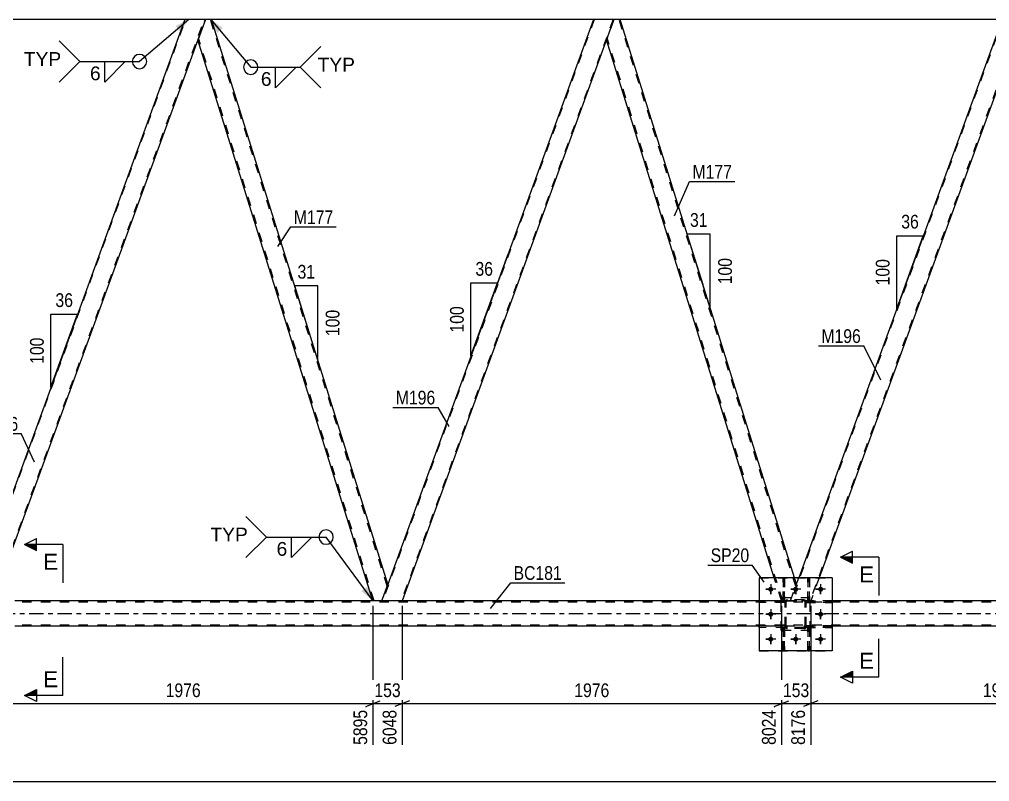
# Model space of a CAD drawing. Header units: millimetres. Extents: x 0 to 841, y 0 to 594.
# Drawn here: x 182.3 to 384.4, y 294.5 to 453.3 of the extents above; entities that cross this region are included whole.
import ezdxf

# ---------------------------------------------------------------- set-up
doc = ezdxf.new("R2010")
doc.units = ezdxf.units.MM
doc.linetypes.add('DXK_LINE_DOT2', pattern=[3.9198, 1.9599, -1.9599])
doc.linetypes.add('DXK_LINE_DOT3', pattern=[5.9187, 2.979, -0.9799, 0.9799, -0.9799])
doc.styles.add('Arial', font='ARIAL.TTF', dxfattribs={"height": 0.2})
doc.styles.add('Arial Narrow', font='ARIALN.TTF', dxfattribs={"height": 0.2})

# ---------------------------------------------------------------- blocks, each defined once
blk = doc.blocks.new('Part-814521846-3770 - 3290')
at = {"color": 7, "linetype": 'DXK_LINE_DOT2'}
for p, q in [((336.44, 336.95), (351.64, 336.95)), ((336.44, 336.95), (336.44, 321.75)), ((351.64, 336.95), (351.64, 321.75)), ((336.44, 321.75), (351.64, 321.75))]:
    blk.add_line(p, q, dxfattribs=at)
blk = doc.blocks.new('Part-814521846-3714 - 3290')
at = {"color": 7, "linetype": 'DXK_LINE_DOT2'}
for p, q in [((346.6, 321.75), (346.6, 326.58)), ((346.6, 326.58), (346.92, 326.58)), ((346.6, 325.98), (346.92, 325.98)), ((346.92, 326.58), (346.92, 321.75)), ((346.92, 321.75), (346.6, 321.75))]:
    blk.add_line(p, q, dxfattribs=at)
blk = doc.blocks.new('Part-814521846-3506 - 3290')
at = {"color": 7, "linetype": 'DXK_LINE_DOT2'}
for p, q in [((346.24, 331.79), (346.24, 332.11)), ((346.24, 332.11), (351.64, 332.11)), ((351.64, 331.79), (346.24, 331.79)), ((346.84, 331.79), (346.84, 332.11)), ((351.64, 332.11), (351.64, 331.79))]:
    blk.add_line(p, q, dxfattribs=at)
blk = doc.blocks.new('Part-814521846-3509 - 3290')
at = {"color": 7, "linetype": 'DXK_LINE_DOT2'}
for p, q in [((341.72, 326.58), (341.4, 326.58)), ((341.4, 326.58), (341.4, 321.75)), ((341.4, 325.98), (341.72, 325.98)), ((341.72, 321.75), (341.72, 326.58)), ((341.4, 321.75), (341.72, 321.75))]:
    blk.add_line(p, q, dxfattribs=at)
blk = doc.blocks.new('Part-814521846-3520 - 3290')
at = {"color": 7, "linetype": 'DXK_LINE_DOT2'}
for p, q in [((346.6, 332.1), (346.6, 336.95)), ((346.6, 336.95), (346.92, 336.95)), ((346.92, 336.95), (346.92, 332.1)), ((346.6, 332.7), (346.92, 332.7)), ((346.92, 332.1), (346.6, 332.1))]:
    blk.add_line(p, q, dxfattribs=at)
blk = doc.blocks.new('Part-814521846-3526 - 3290')
at = {"color": 7, "linetype": 'DXK_LINE_DOT2'}
for p, q in [((351.64, 332.11), (346.24, 332.11)), ((346.24, 332.11), (346.24, 331.79)), ((346.24, 331.79), (351.64, 331.79)), ((346.84, 331.79), (346.84, 332.11)), ((351.64, 331.79), (351.64, 332.11))]:
    blk.add_line(p, q, dxfattribs=at)
blk = doc.blocks.new('Part-814521846-3529 - 3290')
at = {"color": 7, "linetype": 'DXK_LINE_DOT2'}
for p, q in [((351.64, 326.91), (346.24, 326.91)), ((346.24, 326.91), (346.24, 326.59)), ((346.24, 326.59), (351.64, 326.59)), ((346.84, 326.59), (346.84, 326.91)), ((351.64, 326.59), (351.64, 326.91))]:
    blk.add_line(p, q, dxfattribs=at)
blk = doc.blocks.new('Part-814521846-3534 - 3290')
at = {"color": 7, "linetype": 'DXK_LINE_DOT2'}
for p, q in [((341.4, 332.1), (341.4, 336.95)), ((341.4, 336.95), (341.72, 336.95)), ((341.72, 336.95), (341.72, 332.1)), ((341.4, 332.7), (341.72, 332.7)), ((341.72, 332.1), (341.4, 332.1))]:
    blk.add_line(p, q, dxfattribs=at)
blk = doc.blocks.new('Part-814521846-3542 - 3290')
at = {"color": 7, "linetype": 'DXK_LINE_DOT2'}
for p, q in [((346.24, 326.59), (346.24, 326.91)), ((346.24, 326.91), (351.64, 326.91)), ((351.64, 326.59), (346.24, 326.59)), ((346.84, 326.59), (346.84, 326.91)), ((351.64, 326.91), (351.64, 326.59))]:
    blk.add_line(p, q, dxfattribs=at)
blk = doc.blocks.new('Part-814521846-3545 - 3290')
at = {"color": 7, "linetype": 'DXK_LINE_DOT2'}
for p, q in [((341.84, 332.11), (336.44, 332.11)), ((336.44, 331.79), (336.44, 332.11)), ((341.84, 331.79), (336.44, 331.79)), ((341.24, 331.79), (341.24, 332.11)), ((341.84, 332.11), (341.84, 331.79))]:
    blk.add_line(p, q, dxfattribs=at)
blk = doc.blocks.new('Part-814521846-3553 - 3290')
at = {"color": 7, "linetype": 'DXK_LINE_DOT2'}
for p, q in [((347.04, 332.75), (341.04, 332.75)), ((341.04, 325.95), (341.04, 332.75)), ((347.04, 325.95), (347.04, 332.75)), ((347.04, 325.95), (341.04, 325.95))]:
    blk.add_line(p, q, dxfattribs=at)
blk = doc.blocks.new('Part-814521846-3586 - 3290')
at = {"color": 7, "linetype": 'DXK_LINE_DOT2'}
for p, q in [((341.84, 326.91), (336.44, 326.91)), ((336.44, 326.59), (336.44, 326.91)), ((341.84, 326.59), (336.44, 326.59)), ((341.24, 326.59), (341.24, 326.91)), ((341.84, 326.91), (341.84, 326.59))]:
    blk.add_line(p, q, dxfattribs=at)
blk = doc.blocks.new('Part-814521846-3589 - 3290')
at = {"color": 2, "linetype": 'Continuous'}
blk.add_line((346.92, 336.95), (346.6, 336.95), dxfattribs=at)
at = {"color": 7, "linetype": 'DXK_LINE_DOT2'}
for p, q in [((346.6, 336.95), (346.6, 332.1)), ((346.92, 332.1), (346.92, 336.95)), ((346.6, 332.7), (346.92, 332.7)), ((346.6, 332.1), (346.92, 332.1))]:
    blk.add_line(p, q, dxfattribs=at)
blk = doc.blocks.new('Part-814521846-3592 - 3290')
at = {"color": 2, "linetype": 'Continuous'}
blk.add_line((341.72, 336.95), (341.4, 336.95), dxfattribs=at)
at = {"color": 7, "linetype": 'DXK_LINE_DOT2'}
for p, q in [((341.4, 336.95), (341.4, 332.1)), ((341.72, 332.1), (341.72, 336.95)), ((341.4, 332.7), (341.72, 332.7)), ((341.4, 332.1), (341.72, 332.1))]:
    blk.add_line(p, q, dxfattribs=at)
blk = doc.blocks.new('Part-814521846-3615 - 3290')
at = {"color": 7, "linetype": 'DXK_LINE_DOT2'}
for p, q in [((172.83, 332.12), (216.95, 453.34)), ((176.74, 332.12), (220.86, 453.34)), ((219.51, 449.14), (221.04, 453.34)), ((172.66, 332.12), (174.41, 336.95)), ((176.91, 332.12), (178.67, 336.95)), ((176.91, 332.12), (172.66, 332.12))]:
    blk.add_line(p, q, dxfattribs=at)
at = {"color": 2, "linetype": 'Continuous'}
for p, q in [((216.78, 453.34), (174.41, 336.95)), ((221.04, 453.34), (216.78, 453.34)), ((178.67, 336.95), (219.51, 449.14))]:
    blk.add_line(p, q, dxfattribs=at)
blk = doc.blocks.new('Part-814521846-3644 - 3290')
at = {"color": 7, "linetype": 'DXK_LINE_DOT2'}
for p, q in [((346.92, 326.58), (346.6, 326.58)), ((346.6, 326.58), (346.6, 321.75)), ((346.6, 325.98), (346.92, 325.98)), ((346.92, 321.75), (346.92, 326.58)), ((346.6, 321.75), (346.92, 321.75))]:
    blk.add_line(p, q, dxfattribs=at)
blk = doc.blocks.new('Bolt-814521846-3658 - 3290')
at = {"color": 1, "linetype": 'Continuous'}
for p, q in [((338.84, 335.59), (338.84, 334.89)), ((344.04, 335.59), (344.04, 334.89)), ((349.24, 335.59), (349.24, 334.89)), ((337.8, 334.55), (338.5, 334.55)), ((338.84, 333.51), (338.84, 334.2)), ((339.88, 334.55), (339.19, 334.55)), ((343, 334.55), (343.7, 334.55)), ((344.04, 333.51), (344.04, 334.2)), ((345.08, 334.55), (344.39, 334.55)), ((348.2, 334.55), (348.9, 334.55)), ((349.24, 333.51), (349.24, 334.2)), ((350.28, 334.55), (349.59, 334.55)), ((338.84, 330.39), (338.84, 329.69)), ((349.24, 330.39), (349.24, 329.69)), ((337.8, 329.35), (338.5, 329.35)), ((338.84, 328.31), (338.84, 329)), ((339.88, 329.35), (339.19, 329.35)), ((348.2, 329.35), (348.9, 329.35)), ((349.24, 328.31), (349.24, 329)), ((350.28, 329.35), (349.59, 329.35)), ((337.8, 324.15), (338.5, 324.15)), ((338.84, 325.19), (338.84, 324.49)), ((338.84, 323.11), (338.84, 323.8)), ((339.88, 324.15), (339.19, 324.15)), ((343, 324.15), (343.7, 324.15)), ((344.04, 325.19), (344.04, 324.49)), ((344.04, 323.11), (344.04, 323.8)), ((345.08, 324.15), (344.39, 324.15)), ((348.2, 324.15), (348.9, 324.15)), ((349.24, 325.19), (349.24, 324.49)), ((349.24, 323.11), (349.24, 323.8)), ((350.28, 324.15), (349.59, 324.15))]:
    blk.add_line(p, q, dxfattribs=at)
blk = doc.blocks.new('Bolt-814521846-3669 - 3290')
at = {"linetype": 'Continuous'}
for points in [[(339.36, 334.55, -1), (338.32, 334.55, -1)], [(344.56, 334.55, -1), (343.52, 334.55, -1)], [(349.76, 334.55, -1), (348.72, 334.55, -1)], [(339.36, 329.35, -1), (338.32, 329.35, -1)], [(349.76, 329.35, -1), (348.72, 329.35, -1)], [(339.36, 324.15, -1), (338.32, 324.15, -1)], [(344.56, 324.15, -1), (343.52, 324.15, -1)], [(349.76, 324.15, -1), (348.72, 324.15, -1)]]:
    blk.add_hatch(color=1, dxfattribs=at).paths.add_polyline_path(points)
at = {"color": 1, "linetype": 'Continuous'}
for p, q in [((338.84, 335.59), (338.84, 333.51)), ((344.04, 335.59), (344.04, 333.51)), ((349.24, 335.59), (349.24, 333.51)), ((339.88, 334.55), (337.8, 334.55)), ((345.08, 334.55), (343, 334.55)), ((350.28, 334.55), (348.2, 334.55)), ((338.84, 330.39), (338.84, 328.31)), ((349.24, 330.39), (349.24, 328.31)), ((339.88, 329.35), (337.8, 329.35)), ((350.28, 329.35), (348.2, 329.35)), ((339.88, 324.15), (337.8, 324.15)), ((338.84, 325.19), (338.84, 323.11)), ((345.08, 324.15), (343, 324.15)), ((344.04, 325.19), (344.04, 323.11)), ((350.28, 324.15), (348.2, 324.15)), ((349.24, 325.19), (349.24, 323.11))]:
    blk.add_line(p, q, dxfattribs=at)
blk = doc.blocks.new('Part-814521846-3696 - 3290')
at = {"color": 2, "linetype": 'Continuous'}
for p, q in [((216.78, 453.34), (137.22, 453.34)), ((301.91, 453.34), (222.35, 453.34)), ((387.05, 453.34), (307.49, 453.34))]:
    blk.add_line(p, q, dxfattribs=at)
at = {"color": 7, "linetype": 'DXK_LINE_DOT2'}
for p, q in [((222.35, 453.34), (216.78, 453.34)), ((307.49, 453.34), (301.91, 453.34))]:
    blk.add_line(p, q, dxfattribs=at)
blk = doc.blocks.new('Part-814521846-3701 - 3290')
at = {"color": 2, "linetype": 'Continuous'}
for p, q in [((306.17, 453.34), (304.64, 449.15)), ((307.49, 453.34), (306.17, 453.34)), ((343.77, 336.95), (307.49, 453.34)), ((339.58, 336.95), (304.62, 449.09)), ((304.64, 449.15), (304.64, 449.14))]:
    blk.add_line(p, q, dxfattribs=at)
at = {"color": 7, "linetype": 'DXK_LINE_DOT2'}
for p, q in [((344.05, 335.22), (307.24, 453.34)), ((304.64, 449.15), (304.62, 449.09)), ((341.33, 332.12), (304.76, 449.46)), ((341.08, 332.12), (339.58, 336.95)), ((342.93, 332.12), (344.19, 335.59)), ((344.19, 335.59), (343.77, 336.95)), ((341.08, 332.12), (342.93, 332.12))]:
    blk.add_line(p, q, dxfattribs=at)
blk = doc.blocks.new('Part-814521846-3706 - 3290')
at = {"color": 7, "linetype": 'DXK_LINE_DOT2'}
for p, q in [((302.08, 453.34), (257.96, 332.12)), ((306, 453.34), (261.88, 332.12)), ((306.17, 453.34), (304.64, 449.14)), ((259.04, 335.54), (257.79, 332.12)), ((262.05, 332.12), (257.79, 332.12))]:
    blk.add_line(p, q, dxfattribs=at)
at = {"color": 2, "linetype": 'Continuous'}
for p, q in [((301.91, 453.34), (259.04, 335.54)), ((306.17, 453.34), (301.91, 453.34)), ((304.64, 449.14), (262.05, 332.12))]:
    blk.add_line(p, q, dxfattribs=at)
blk = doc.blocks.new('Part-814521846-3711 - 3290')
at = {"color": 2, "linetype": 'Continuous'}
for p, q in [((221.04, 453.34), (219.51, 449.15)), ((222.35, 453.34), (221.04, 453.34)), ((259.06, 335.59), (222.35, 453.34)), ((255.95, 332.12), (219.49, 449.09)), ((219.51, 449.15), (219.51, 449.14)), ((257.79, 332.12), (259.04, 335.54))]:
    blk.add_line(p, q, dxfattribs=at)
at = {"color": 7, "linetype": 'DXK_LINE_DOT2'}
for p, q in [((258.92, 335.22), (222.1, 453.34)), ((219.51, 449.15), (219.49, 449.09)), ((256.2, 332.12), (219.62, 449.46)), ((259.04, 335.54), (259.06, 335.59)), ((257.79, 332.12), (255.95, 332.12))]:
    blk.add_line(p, q, dxfattribs=at)
blk = doc.blocks.new('Part-814521846-3715 - 3290')
at = {"color": 7, "linetype": 'DXK_LINE_DOT2'}
for p, q in [((341.4, 321.75), (341.4, 326.58)), ((341.4, 326.58), (341.72, 326.58)), ((341.4, 325.98), (341.72, 325.98)), ((341.72, 326.58), (341.72, 321.75)), ((341.72, 321.75), (341.4, 321.75))]:
    blk.add_line(p, q, dxfattribs=at)
blk = doc.blocks.new('Part-814521846-3722 - 3290')
at = {"color": 7, "linetype": 'DXK_LINE_DOT2'}
for p, q in [((341.84, 332.11), (336.44, 332.11)), ((336.44, 332.11), (336.44, 331.79)), ((341.84, 331.79), (336.44, 331.79)), ((341.24, 331.79), (341.24, 332.11)), ((341.84, 331.79), (341.84, 332.11))]:
    blk.add_line(p, q, dxfattribs=at)
blk = doc.blocks.new('Part-814521846-3723 - 3290')
at = {"color": 7, "linetype": 'DXK_LINE_DOT2'}
for p, q in [((341.84, 326.91), (336.44, 326.91)), ((336.44, 326.91), (336.44, 326.59)), ((341.84, 326.59), (336.44, 326.59)), ((341.24, 326.59), (341.24, 326.91)), ((341.84, 326.59), (341.84, 326.91))]:
    blk.add_line(p, q, dxfattribs=at)
blk = doc.blocks.new('Part-814521846-3733 - 3290')
at = {"color": 2, "linetype": 'Continuous'}
for p, q in [((351.64, 336.95), (336.44, 336.95)), ((336.44, 336.95), (336.44, 321.75)), ((351.64, 336.95), (351.64, 321.75)), ((351.64, 321.75), (336.44, 321.75))]:
    blk.add_line(p, q, dxfattribs=at)
blk = doc.blocks.new('Part-814521846-3743 - 3290')
at = {"color": 7, "linetype": 'DXK_LINE_DOT2'}
for p, q in [((341.84, 331.87), (341.88, 332.05)), ((341.88, 332.05), (341.84, 331.87)), ((341.84, 326.83), (341.84, 331.87)), ((342.08, 331.87), (342.1, 331.96)), ((342.08, 326.83), (342.08, 331.87)), ((342.1, 331.96), (342.15, 332.04)), ((342.14, 332.31), (342.32, 332.35)), ((342.32, 332.35), (342.14, 332.31)), ((342.15, 332.04), (342.23, 332.09)), ((342.23, 332.09), (342.32, 332.11)), ((345.76, 332.35), (342.32, 332.35)), ((342.32, 332.11), (345.76, 332.11)), ((345.76, 332.35), (345.95, 332.31)), ((345.95, 332.31), (345.76, 332.35)), ((345.76, 332.11), (345.86, 332.09)), ((345.86, 332.09), (345.93, 332.04)), ((345.93, 332.04), (345.98, 331.96)), ((345.98, 331.96), (346, 331.87)), ((346, 326.83), (346, 331.87)), ((346.21, 332.05), (346.24, 331.87)), ((346.24, 331.87), (346.21, 332.05)), ((346.24, 326.83), (346.24, 331.87)), ((341.88, 326.64), (341.84, 326.83)), ((341.84, 326.83), (341.88, 326.64)), ((342.1, 326.74), (342.08, 326.83)), ((342.15, 326.66), (342.1, 326.74)), ((342.32, 326.35), (342.14, 326.38)), ((342.14, 326.38), (342.32, 326.35)), ((342.23, 326.61), (342.15, 326.66)), ((342.32, 326.59), (342.23, 326.61)), ((345.76, 326.59), (342.32, 326.59)), ((345.76, 326.35), (342.32, 326.35)), ((345.86, 326.61), (345.76, 326.59)), ((345.95, 326.38), (345.76, 326.35)), ((345.76, 326.35), (345.95, 326.38)), ((345.93, 326.66), (345.86, 326.61)), ((345.98, 326.74), (345.93, 326.66)), ((346, 326.83), (345.98, 326.74)), ((346.24, 326.83), (346.21, 326.64)), ((346.21, 326.64), (346.24, 326.83))]:
    blk.add_line(p, q, dxfattribs=at)
at = {"color": 7, "linetype": 'DXK_LINE_DOT3'}
blk.add_line((344.04, 329.35), (344.04, 329.35), dxfattribs=at)
at = {"color": 7, "linetype": 'DXK_LINE_DOT2'}
for centre, start, end in [((342.32, 331.87), 112.5, 157.5), ((342.32, 331.87), 112.5, 157.5), ((345.76, 331.87), 22.5, 67.5), ((345.76, 331.87), 22.5, 67.5), ((342.32, 326.83), 202.5, 247.5), ((342.32, 326.83), 202.5, 247.5), ((345.76, 326.83), 292.5, 337.5), ((345.76, 326.83), 292.5, 337.5)]:
    blk.add_arc(centre, 0.48, start, end, dxfattribs=at)
blk = doc.blocks.new('Part-814521846-3763 - 3290')
at = {"color": 7, "linetype": 'DXK_LINE_DOT2'}
for p, q in [((387.22, 453.34), (343.1, 332.12)), ((391.13, 453.34), (347.01, 332.12)), ((391.3, 453.34), (389.77, 449.14)), ((342.93, 332.12), (344.68, 336.95)), ((348.94, 336.95), (347.18, 332.12)), ((347.18, 332.12), (342.93, 332.12))]:
    blk.add_line(p, q, dxfattribs=at)
at = {"color": 2, "linetype": 'Continuous'}
for p, q in [((387.05, 453.34), (344.68, 336.95)), ((391.3, 453.34), (387.05, 453.34)), ((389.77, 449.14), (348.94, 336.95))]:
    blk.add_line(p, q, dxfattribs=at)
blk = doc.blocks.new('Part-814521846-3768 - 3290')
at = {"color": 7, "linetype": 'DXK_LINE_DOT2'}
for p, q in [((741.44, 331.88), (65.97, 331.88)), ((351.64, 332.12), (336.44, 332.12)), ((741.44, 327.08), (65.97, 327.08)), ((351.64, 326.84), (336.44, 326.84))]:
    blk.add_line(p, q, dxfattribs=at)
at = {"color": 2, "linetype": 'Continuous'}
for p, q in [((336.44, 332.12), (181.37, 332.12)), ((591.85, 332.12), (351.64, 332.12)), ((336.44, 326.84), (181.37, 326.84)), ((591.85, 326.84), (351.64, 326.84))]:
    blk.add_line(p, q, dxfattribs=at)
at = {"color": 7, "linetype": 'DXK_LINE_DOT3'}
blk.add_line((65.97, 329.48), (741.44, 329.48), dxfattribs=at)
blk = doc.blocks.new('Part-814521846-3771 - 3290')
at = {"color": 7, "linetype": 'DXK_LINE_DOT2'}
for p, q in [((341.84, 331.87), (341.88, 332.05)), ((341.88, 332.05), (341.84, 331.87)), ((341.84, 326.83), (341.84, 331.87)), ((342.08, 331.87), (342.1, 331.96)), ((342.08, 326.83), (342.08, 331.87)), ((342.1, 331.96), (342.15, 332.04)), ((342.14, 332.31), (342.32, 332.35)), ((342.32, 332.35), (342.14, 332.31)), ((342.15, 332.04), (342.23, 332.09)), ((342.23, 332.09), (342.32, 332.11)), ((345.76, 332.35), (342.32, 332.35)), ((342.32, 332.11), (345.76, 332.11)), ((345.76, 332.35), (345.95, 332.31)), ((345.95, 332.31), (345.76, 332.35)), ((345.76, 332.11), (345.86, 332.09)), ((345.86, 332.09), (345.93, 332.04)), ((345.93, 332.04), (345.98, 331.96)), ((345.98, 331.96), (346, 331.87)), ((346, 326.83), (346, 331.87)), ((346.21, 332.05), (346.24, 331.87)), ((346.24, 331.87), (346.21, 332.05)), ((346.24, 326.83), (346.24, 331.87)), ((341.88, 326.64), (341.84, 326.83)), ((341.84, 326.83), (341.88, 326.64)), ((342.1, 326.74), (342.08, 326.83)), ((342.15, 326.66), (342.1, 326.74)), ((342.32, 326.35), (342.14, 326.38)), ((342.14, 326.38), (342.32, 326.35)), ((342.23, 326.61), (342.15, 326.66)), ((342.32, 326.59), (342.23, 326.61)), ((345.76, 326.59), (342.32, 326.59)), ((345.76, 326.35), (342.32, 326.35)), ((345.86, 326.61), (345.76, 326.59)), ((345.95, 326.38), (345.76, 326.35)), ((345.76, 326.35), (345.95, 326.38)), ((345.93, 326.66), (345.86, 326.61)), ((345.98, 326.74), (345.93, 326.66)), ((346, 326.83), (345.98, 326.74)), ((346.24, 326.83), (346.21, 326.64)), ((346.21, 326.64), (346.24, 326.83))]:
    blk.add_line(p, q, dxfattribs=at)
at = {"color": 7, "linetype": 'DXK_LINE_DOT3'}
blk.add_line((344.04, 329.35), (344.04, 329.35), dxfattribs=at)
at = {"color": 7, "linetype": 'DXK_LINE_DOT2'}
for centre, start, end in [((342.32, 331.87), 112.5, 157.5), ((342.32, 331.87), 112.5, 157.5), ((345.76, 331.87), 22.5, 67.5), ((345.76, 331.87), 22.5, 67.5), ((342.32, 326.83), 202.5, 247.5), ((342.32, 326.83), 202.5, 247.5), ((345.76, 326.83), 292.5, 337.5), ((345.76, 326.83), 292.5, 337.5)]:
    blk.add_arc(centre, 0.48, start, end, dxfattribs=at)
blk = doc.blocks.new('Part-814521846-3772 - 3290')
at = {"color": 7, "linetype": 'DXK_LINE_DOT2'}
for p, q in [((347.04, 332.75), (341.04, 332.75)), ((341.04, 325.95), (341.04, 332.75)), ((347.04, 325.95), (347.04, 332.75)), ((347.04, 325.95), (341.04, 325.95))]:
    blk.add_line(p, q, dxfattribs=at)
blk = doc.blocks.new('AngleDimension-814521846-3943 - 3290')
at = {"color": 7, "linetype": 'Continuous'}
for p, q in [((284.02, 404.19), (281.92, 398.41)), ((276.38, 398.41), (281.92, 398.41)), ((276.38, 383.19), (281.92, 398.41)), ((276.38, 383.19), (276.38, 398.41))]:
    blk.add_line(p, q, dxfattribs=at)
at = {"color": 0}
for points in [[(281.58, 399.31), (281.58, 403.51), (276.72, 403.51), (276.72, 399.31)], [(275.48, 394.14), (271.28, 394.14), (271.28, 387.46), (275.48, 387.46)]]:
    blk.add_wipeout(points, dxfattribs=at)
at = {"color": 3, "style": 'Arial Narrow'}
blk.add_text('36', height=2.863, dxfattribs=at).set_placement((277.32, 399.91))
blk.add_text('100', height=2.863, rotation=90.0002, dxfattribs=at).set_placement((274.88, 388.06))
blk = doc.blocks.new('AngleDimension-814521846-3957 - 3290')
at = {"color": 7, "linetype": 'Continuous'}
for p, q in [((244.48, 397.81), (239.66, 397.81)), ((244.48, 382.34), (239.66, 397.81)), ((244.48, 382.34), (244.48, 397.81)), ((244.85, 381.17), (244.48, 382.34))]:
    blk.add_line(p, q, dxfattribs=at)
at = {"color": 0}
for points in [[(244.5, 398.71), (244.5, 402.91), (239.65, 402.91), (239.65, 398.71)], [(249.58, 393.41), (245.38, 393.41), (245.38, 386.73), (249.58, 386.73)]]:
    blk.add_wipeout(points, dxfattribs=at)
at = {"color": 3, "style": 'Arial Narrow'}
blk.add_text('31', height=2.863, dxfattribs=at).set_placement((240.25, 399.31))
blk.add_text('100', height=2.863, rotation=90.0002, dxfattribs=at).set_placement((248.98, 387.33))
blk = doc.blocks.new('StraightDimension-814521846-4398 - 3290')
at = {"color": 7, "linetype": 'Continuous'}
for p, q in [((262.05, 331.12), (262.05, 302.11)), ((341.08, 331.12), (341.08, 302.11)), ((263.55, 311.32), (260.55, 310.12)), ((339.58, 310.12), (342.58, 311.32)), ((262.05, 310.72), (341.08, 310.72))]:
    blk.add_line(p, q, dxfattribs=at)
at = {"color": 0}
blk.add_wipeout([(305.82, 311.47), (305.82, 315.67), (297.31, 315.67), (297.31, 311.47)], dxfattribs=at)
at = {"color": 0, "linetype": 'Continuous'}
blk.add_wipeout([(340.48, 310.02), (336.28, 310.02), (336.28, 301.51), (340.48, 301.51)], dxfattribs=at)
at = {"color": 3, "style": 'Arial Narrow'}
blk.add_text('1976', height=2.863, dxfattribs=at).set_placement((297.91, 312.07))
at = {"color": 3, "linetype": 'Continuous', "style": 'Arial Narrow'}
blk.add_text('8024', height=2.863, rotation=90.0002, dxfattribs=at).set_placement((339.88, 302.11))
blk = doc.blocks.new('StraightDimension-814521846-4417 - 3290')
at = {"color": 7, "linetype": 'Continuous'}
for p, q in [((341.08, 331.12), (341.08, 302.11)), ((347.18, 331.12), (347.18, 302.11)), ((339.58, 310.12), (342.58, 311.32)), ((348.68, 311.32), (345.68, 310.12)), ((341.08, 310.72), (347.18, 310.72))]:
    blk.add_line(p, q, dxfattribs=at)
at = {"color": 0}
blk.add_wipeout([(347.47, 311.47), (347.47, 315.67), (340.79, 315.67), (340.79, 311.47)], dxfattribs=at)
at = {"color": 0, "linetype": 'Continuous'}
blk.add_wipeout([(346.58, 310.02), (342.38, 310.02), (342.38, 301.51), (346.58, 301.51)], dxfattribs=at)
at = {"color": 3, "style": 'Arial Narrow'}
blk.add_text('153', height=2.863, dxfattribs=at).set_placement((341.39, 312.07))
at = {"color": 3, "linetype": 'Continuous', "style": 'Arial Narrow'}
blk.add_text('8176', height=2.863, rotation=90.0002, dxfattribs=at).set_placement((345.98, 302.11))
blk = doc.blocks.new('StraightDimension-814521846-4611 - 3290')
at = {"color": 7, "linetype": 'Continuous'}
blk.add_line((55.11, 294.46), (793.17, 294.46), dxfattribs=at)
blk = doc.blocks.new('AngleDimension-814521846-3915 - 3290')
at = {"color": 7, "linetype": 'Continuous'}
for p, q in [((365.09, 408.25), (370.63, 408.25)), ((365.09, 393.03), (370.63, 408.25)), ((365.09, 393.03), (365.09, 408.25)), ((368.81, 403.23), (370.63, 408.25))]:
    blk.add_line(p, q, dxfattribs=at)
at = {"color": 0}
for points in [[(370.29, 409.15), (370.29, 413.35), (365.44, 413.35), (365.44, 409.15)], [(364.19, 403.98), (359.99, 403.98), (359.99, 397.3), (364.19, 397.3)]]:
    blk.add_wipeout(points, dxfattribs=at)
at = {"color": 3, "style": 'Arial Narrow'}
blk.add_text('36', height=2.863, dxfattribs=at).set_placement((366.04, 409.75))
blk.add_text('100', height=2.863, rotation=90.0002, dxfattribs=at).set_placement((363.59, 397.9))
blk = doc.blocks.new('AngleDimension-814521846-3929 - 3290')
at = {"color": 7, "linetype": 'Continuous'}
for p, q in [((324.74, 398), (321.43, 408.6)), ((326.25, 408.6), (321.43, 408.6)), ((326.25, 393.13), (321.43, 408.6)), ((326.25, 393.13), (326.25, 408.6))]:
    blk.add_line(p, q, dxfattribs=at)
at = {"color": 0}
for points in [[(326.27, 409.5), (326.27, 413.7), (321.42, 413.7), (321.42, 409.5)], [(331.35, 404.21), (327.15, 404.21), (327.15, 397.52), (331.35, 397.52)]]:
    blk.add_wipeout(points, dxfattribs=at)
at = {"color": 3, "style": 'Arial Narrow'}
blk.add_text('31', height=2.863, dxfattribs=at).set_placement((322.02, 410.1))
blk.add_text('100', height=2.863, rotation=90.0002, dxfattribs=at).set_placement((330.75, 398.12))
blk = doc.blocks.new('AngleDimension-814521846-3971 - 3290')
at = {"color": 7, "linetype": 'Continuous'}
for p, q in [((188.87, 391.89), (194.41, 391.89)), ((188.87, 376.67), (194.41, 391.89)), ((188.87, 376.67), (188.87, 391.89)), ((193.46, 389.27), (194.41, 391.89))]:
    blk.add_line(p, q, dxfattribs=at)
at = {"color": 0}
for points in [[(194.07, 392.79), (194.07, 396.99), (189.21, 396.99), (189.21, 392.79)], [(187.97, 387.62), (183.77, 387.62), (183.77, 380.94), (187.97, 380.94)]]:
    blk.add_wipeout(points, dxfattribs=at)
at = {"color": 3, "style": 'Arial Narrow'}
blk.add_text('36', height=2.863, dxfattribs=at).set_placement((189.81, 393.39))
blk.add_text('100', height=2.863, rotation=90.0002, dxfattribs=at).set_placement((187.37, 381.54))
blk = doc.blocks.new('StraightDimension-814521846-4360 - 3290')
at = {"color": 7, "linetype": 'Continuous'}
for p, q in [((176.91, 331.12), (176.91, 302.11)), ((255.95, 331.12), (255.95, 302.11)), ((178.41, 311.32), (175.41, 310.12)), ((254.45, 310.12), (257.45, 311.32)), ((176.91, 310.72), (255.95, 310.72))]:
    blk.add_line(p, q, dxfattribs=at)
at = {"color": 0}
blk.add_wipeout([(220.69, 311.47), (220.69, 315.67), (212.17, 315.67), (212.17, 311.47)], dxfattribs=at)
at = {"color": 0, "linetype": 'Continuous'}
blk.add_wipeout([(255.35, 310.02), (251.15, 310.02), (251.15, 301.51), (255.35, 301.51)], dxfattribs=at)
at = {"color": 3, "style": 'Arial Narrow'}
blk.add_text('1976', height=2.863, dxfattribs=at).set_placement((212.77, 312.07))
at = {"color": 3, "linetype": 'Continuous', "style": 'Arial Narrow'}
blk.add_text('5895', height=2.863, rotation=90.0002, dxfattribs=at).set_placement((254.75, 302.11))
blk = doc.blocks.new('StraightDimension-814521846-4379 - 3290')
at = {"color": 7, "linetype": 'Continuous'}
for p, q in [((255.95, 331.12), (255.95, 302.11)), ((262.05, 331.12), (262.05, 302.11)), ((254.45, 310.12), (257.45, 311.32)), ((263.55, 311.32), (260.55, 310.12)), ((255.95, 310.72), (262.05, 310.72))]:
    blk.add_line(p, q, dxfattribs=at)
at = {"color": 0}
blk.add_wipeout([(262.34, 311.47), (262.34, 315.67), (255.66, 315.67), (255.66, 311.47)], dxfattribs=at)
at = {"color": 0, "linetype": 'Continuous'}
blk.add_wipeout([(261.45, 310.02), (257.25, 310.02), (257.25, 301.51), (261.45, 301.51)], dxfattribs=at)
at = {"color": 3, "style": 'Arial Narrow'}
blk.add_text('153', height=2.863, dxfattribs=at).set_placement((256.26, 312.07))
at = {"color": 3, "linetype": 'Continuous', "style": 'Arial Narrow'}
blk.add_text('6048', height=2.863, rotation=90.0002, dxfattribs=at).set_placement((260.85, 302.11))
blk = doc.blocks.new('StraightDimension-814521846-4436 - 3290')
at = {"color": 7, "linetype": 'Continuous'}
for p, q in [((347.18, 331.12), (347.18, 302.11)), ((426.22, 331.12), (426.22, 300.28)), ((348.68, 311.32), (345.68, 310.12)), ((424.72, 310.12), (427.72, 311.32)), ((347.18, 310.72), (426.22, 310.72))]:
    blk.add_line(p, q, dxfattribs=at)
at = {"color": 0}
blk.add_wipeout([(390.96, 311.47), (390.96, 315.67), (382.44, 315.67), (382.44, 311.47)], dxfattribs=at)
at = {"color": 0, "linetype": 'Continuous'}
blk.add_wipeout([(425.62, 310.02), (421.42, 310.02), (421.42, 299.68), (425.62, 299.68)], dxfattribs=at)
at = {"color": 3, "style": 'Arial Narrow'}
blk.add_text('1976', height=2.863, dxfattribs=at).set_placement((383.04, 312.07))
at = {"color": 3, "linetype": 'Continuous', "style": 'Arial Narrow'}
blk.add_text('10152', height=2.863, rotation=90.0002, dxfattribs=at).set_placement((425.02, 300.28))
blk = doc.blocks.new('Mark-814521846-3707 - 3290')
at = {"color": 0}
blk.add_wipeout([(247.7, 410.67), (247.7, 413.67), (239.48, 413.67), (239.48, 410.67)], dxfattribs=at)
blk.add_wipeout([(247.7, 410.67), (247.7, 413.67), (239.48, 413.67), (239.48, 410.67)], dxfattribs=at)
at = {"color": 30, "linetype": 'Continuous'}
for p, q in [((236.16, 406.01), (238.88, 410.07)), ((238.88, 410.07), (248.3, 410.07))]:
    blk.add_line(p, q, dxfattribs=at)
at = {"color": 3, "style": 'Arial Narrow'}
blk.add_text('M177', height=2.863, dxfattribs=at).set_placement((239.48, 410.67))
blk = doc.blocks.new('SectionMark-814521846-4937 - 3290')
at = {"linetype": 'Continuous'}
for points in [[(355.86, 341.23), (355.86, 339.98), (353.36, 341.23)], [(355.86, 317.47), (355.86, 316.22), (353.36, 316.22)]]:
    blk.add_hatch(color=6, dxfattribs=at).paths.add_polyline_path(points)
at = {"color": 6, "linetype": 'Continuous'}
for p, q in [((353.36, 341.23), (355.86, 342.48)), ((355.86, 339.98), (355.86, 342.48)), ((361.36, 341.23), (353.36, 341.23)), ((353.36, 341.23), (355.86, 339.98)), ((353.36, 316.22), (355.86, 317.47)), ((355.86, 317.47), (355.86, 314.97)), ((361.36, 316.22), (353.36, 316.22)), ((355.86, 314.97), (353.36, 316.22))]:
    blk.add_line(p, q, dxfattribs=at)
at = {"color": 0, "linetype": 'Continuous'}
for points in [[(360.36, 335.98), (360.36, 339.48), (357.25, 339.48), (357.25, 335.98)], [(360.36, 317.97), (360.36, 321.47), (357.25, 321.47), (357.25, 317.97)]]:
    blk.add_wipeout(points, dxfattribs=at)
at = {"color": 6, "linetype": 'Continuous'}
for p, q in [((361.36, 341.23), (361.36, 333.23)), ((361.36, 316.22), (361.36, 324.22))]:
    blk.add_line(p, q, dxfattribs=at)
at = {"color": 3, "linetype": 'Continuous', "style": 'Arial'}
for p in [(357.25, 335.98), (357.25, 317.97)]:
    blk.add_text('E', height=3.34, dxfattribs=at).set_placement(p)
blk = doc.blocks.new('Mark-814521846-3697 - 3290')
at = {"color": 0}
blk.add_wipeout([(330.77, 420.14), (330.77, 423.14), (322.54, 423.14), (322.54, 420.14)], dxfattribs=at)
blk.add_wipeout([(330.77, 420.14), (330.77, 423.14), (322.54, 423.14), (322.54, 420.14)], dxfattribs=at)
at = {"color": 30, "linetype": 'Continuous'}
for p, q in [((318.76, 412.41), (321.94, 419.54)), ((321.94, 419.54), (331.37, 419.54))]:
    blk.add_line(p, q, dxfattribs=at)
at = {"color": 3, "style": 'Arial Narrow'}
blk.add_text('M177', height=2.863, dxfattribs=at).set_placement((322.54, 420.14))
blk = doc.blocks.new('Mark-814521846-3611 - 3290')
at = {"color": 0}
blk.add_wipeout([(182.07, 367.6), (182.07, 370.6), (173.84, 370.6), (173.84, 367.6)], dxfattribs=at)
blk.add_wipeout([(182.07, 367.6), (182.07, 370.6), (173.84, 370.6), (173.84, 367.6)], dxfattribs=at)
at = {"color": 30, "linetype": 'Continuous'}
for p in [(173.24, 367), (185.43, 361.08)]:
    blk.add_line(p, (182.67, 367), dxfattribs=at)
at = {"color": 3, "style": 'Arial Narrow'}
blk.add_text('M196', height=2.863, dxfattribs=at).set_placement((173.84, 367.6))
blk = doc.blocks.new('Mark-814521846-3702 - 3290')
at = {"color": 0}
blk.add_wipeout([(268.96, 373.07), (268.96, 376.07), (260.73, 376.07), (260.73, 373.07)], dxfattribs=at)
blk.add_wipeout([(268.96, 373.07), (268.96, 376.07), (260.73, 376.07), (260.73, 373.07)], dxfattribs=at)
at = {"color": 30, "linetype": 'Continuous'}
for p in [(260.13, 372.47), (271.87, 368.46)]:
    blk.add_line(p, (269.56, 372.47), dxfattribs=at)
at = {"color": 3, "style": 'Arial Narrow'}
blk.add_text('M196', height=2.863, dxfattribs=at).set_placement((260.73, 373.07))
blk = doc.blocks.new('Mark-814521846-3729 - 3290')
at = {"color": 0}
blk.add_wipeout([(334.37, 340.21), (334.37, 343.21), (326.33, 343.21), (326.33, 340.21)], dxfattribs=at)
blk.add_wipeout([(334.37, 340.21), (334.37, 343.21), (326.33, 343.21), (326.33, 340.21)], dxfattribs=at)
at = {"color": 30, "linetype": 'Continuous'}
for p in [(325.73, 339.61), (337.49, 336.02)]:
    blk.add_line(p, (334.97, 339.61), dxfattribs=at)
at = {"color": 3, "style": 'Arial Narrow'}
blk.add_text('SP20', height=2.863, dxfattribs=at).set_placement((326.33, 340.21))
blk = doc.blocks.new('Mark-814521846-3759 - 3290')
at = {"color": 0}
blk.add_wipeout([(357.62, 385.89), (357.62, 388.89), (349.4, 388.89), (349.4, 385.89)], dxfattribs=at)
blk.add_wipeout([(357.62, 385.89), (357.62, 388.89), (349.4, 388.89), (349.4, 385.89)], dxfattribs=at)
at = {"color": 30, "linetype": 'Continuous'}
for p in [(348.8, 385.29), (361.8, 378.13)]:
    blk.add_line(p, (358.22, 385.29), dxfattribs=at)
at = {"color": 3, "style": 'Arial Narrow'}
blk.add_text('M196', height=2.863, dxfattribs=at).set_placement((349.4, 385.89))
blk = doc.blocks.new('Mark-814521846-3764 - 3290')
at = {"color": 0}
blk.add_wipeout([(295.31, 336.51), (295.31, 339.51), (285.26, 339.51), (285.26, 336.51)], dxfattribs=at)
blk.add_wipeout([(295.31, 336.51), (295.31, 339.51), (285.26, 339.51), (285.26, 336.51)], dxfattribs=at)
at = {"color": 30, "linetype": 'Continuous'}
for p, q in [((280.46, 330.56), (284.66, 335.91)), ((284.66, 335.91), (295.91, 335.91))]:
    blk.add_line(p, q, dxfattribs=at)
at = {"color": 3, "style": 'Arial Narrow'}
blk.add_text('BC181', height=2.863, dxfattribs=at).set_placement((285.26, 336.51))
blk = doc.blocks.new('WeldMark-814521846-4974 - 3290')
at = {"linetype": 'Continuous'}
blk.add_hatch(color=30, dxfattribs=at).paths.add_polyline_path([(214.84, 451.97), (217.61, 453.34), (215.81, 450.82)])
at = {"color": 30, "linetype": 'Continuous'}
blk.add_line((217.61, 453.34), (207.32, 444.56), dxfattribs=at)
at = {"color": 3, "linetype": 'Continuous'}
for q in [(190.61, 448.85), (190.61, 440.28)]:
    blk.add_line((194.9, 444.56), q, dxfattribs=at)
for start, end in [(90, 270), (270, 90)]:
    blk.add_arc((207.32, 444.56), 1.5, start, end, dxfattribs=at)
at = {"color": 0}
blk.add_wipeout([(199.42, 440.46), (199.42, 443.86), (196.8, 443.86), (196.8, 440.46)], dxfattribs=at)
at = {"color": 30, "linetype": 'Continuous'}
blk.add_line((194.9, 444.56), (207.32, 444.56), dxfattribs=at)
at = {"color": 3, "linetype": 'Continuous'}
for p, q in [((200.08, 444.56), (204.36, 444.56)), ((204.36, 444.56), (200.08, 440.28)), ((200.08, 440.28), (200.08, 444.56))]:
    blk.add_line(p, q, dxfattribs=at)
at = {"color": 3, "style": 'Arial'}
blk.add_text('6', height=2.87, dxfattribs=at).set_placement((197, 440.66))
at = {"color": 0, "linetype": 'Continuous'}
blk.add_wipeout([(191, 443.66), (191, 446.66), (183.22, 446.66), (183.22, 443.66)], dxfattribs=at)
blk.add_wipeout([(191, 443.66), (191, 446.66), (183.22, 446.66), (183.22, 443.66)], dxfattribs=at)
at = {"color": 3, "linetype": 'Continuous', "style": 'Arial'}
blk.add_text('TYP', height=2.865, dxfattribs=at).set_placement((183.22, 443.66))
blk = doc.blocks.new('SectionMark-814521846-4939 - 3290')
at = {"linetype": 'Continuous'}
for points in [[(185.87, 343.86), (185.87, 342.61), (183.37, 343.86)], [(185.87, 313.63), (185.87, 312.38), (183.37, 312.38)]]:
    blk.add_hatch(color=6, dxfattribs=at).paths.add_polyline_path(points)
at = {"color": 6, "linetype": 'Continuous'}
for p, q in [((183.37, 343.86), (185.87, 345.11)), ((191.37, 343.86), (183.37, 343.86)), ((183.37, 343.86), (185.87, 342.61)), ((185.87, 342.61), (185.87, 345.11)), ((183.37, 312.38), (185.87, 313.63)), ((185.87, 313.63), (185.87, 311.13)), ((191.37, 312.38), (183.37, 312.38)), ((185.87, 311.13), (183.37, 312.38))]:
    blk.add_line(p, q, dxfattribs=at)
at = {"color": 0, "linetype": 'Continuous'}
for points in [[(190.37, 338.61), (190.37, 342.11), (187.26, 342.11), (187.26, 338.61)], [(190.37, 314.13), (190.37, 317.63), (187.26, 317.63), (187.26, 314.13)]]:
    blk.add_wipeout(points, dxfattribs=at)
at = {"color": 6, "linetype": 'Continuous'}
for p, q in [((191.37, 343.86), (191.37, 335.86)), ((191.37, 312.38), (191.37, 320.38))]:
    blk.add_line(p, q, dxfattribs=at)
at = {"color": 3, "linetype": 'Continuous', "style": 'Arial'}
for p in [(187.26, 338.61), (187.26, 314.13)]:
    blk.add_text('E', height=3.34, dxfattribs=at).set_placement(p)
blk = doc.blocks.new('WeldMark-814521846-4961 - 3290')
at = {"linetype": 'Continuous'}
blk.add_hatch(color=30, dxfattribs=at).paths.add_polyline_path([(254.75, 335.06), (255.92, 332.2), (253.54, 334.17)])
at = {"color": 3, "linetype": 'Continuous'}
for q in [(229.49, 349.71), (229.49, 341.14)]:
    blk.add_line((233.78, 345.43), q, dxfattribs=at)
at = {"color": 30, "linetype": 'Continuous'}
blk.add_line((255.92, 332.2), (246.2, 345.43), dxfattribs=at)
at = {"color": 3, "linetype": 'Continuous'}
for start, end in [(90, 270), (270, 90)]:
    blk.add_arc((246.2, 345.43), 1.5, start, end, dxfattribs=at)
at = {"color": 0}
blk.add_wipeout([(238.3, 341.33), (238.3, 344.73), (235.68, 344.73), (235.68, 341.33)], dxfattribs=at)
at = {"color": 30, "linetype": 'Continuous'}
blk.add_line((233.78, 345.43), (246.2, 345.43), dxfattribs=at)
at = {"color": 3, "linetype": 'Continuous'}
for p, q in [((238.96, 345.43), (243.25, 345.43)), ((243.25, 345.43), (238.96, 341.14)), ((238.96, 341.14), (238.96, 345.43))]:
    blk.add_line(p, q, dxfattribs=at)
at = {"color": 3, "style": 'Arial'}
blk.add_text('6', height=2.87, dxfattribs=at).set_placement((235.88, 341.53))
at = {"color": 0, "linetype": 'Continuous'}
blk.add_wipeout([(229.88, 344.53), (229.88, 347.53), (222.1, 347.53), (222.1, 344.53)], dxfattribs=at)
blk.add_wipeout([(229.88, 344.53), (229.88, 347.53), (222.1, 347.53), (222.1, 344.53)], dxfattribs=at)
at = {"color": 3, "linetype": 'Continuous', "style": 'Arial'}
blk.add_text('TYP', height=2.865, dxfattribs=at).set_placement((222.1, 344.53))
blk = doc.blocks.new('WeldMark-814521846-4987 - 3290')
at = {"linetype": 'Continuous'}
blk.add_hatch(color=30, dxfattribs=at).paths.add_polyline_path([(223.52, 450.56), (222.17, 453.34), (224.67, 451.52)])
at = {"color": 30, "linetype": 'Continuous'}
blk.add_line((222.17, 453.34), (230.5, 443.38), dxfattribs=at)
at = {"color": 3, "linetype": 'Continuous'}
for q in [(245.11, 447.66), (245.11, 439.09)]:
    blk.add_line((240.83, 443.38), q, dxfattribs=at)
blk.add_arc((230.5, 443.38), 1.5, 90, 270, dxfattribs=at)
at = {"color": 0}
blk.add_wipeout([(235.03, 439.28), (235.03, 442.68), (232.4, 442.68), (232.4, 439.28)], dxfattribs=at)
at = {"color": 30, "linetype": 'Continuous'}
blk.add_line((230.5, 443.38), (240.83, 443.38), dxfattribs=at)
at = {"color": 3, "linetype": 'Continuous'}
for p, q in [((235.69, 443.38), (239.97, 443.38)), ((239.97, 443.38), (235.69, 439.09)), ((235.69, 439.09), (235.69, 443.38))]:
    blk.add_line(p, q, dxfattribs=at)
blk.add_arc((230.5, 443.38), 1.5, 270, 90, dxfattribs=at)
at = {"color": 3, "style": 'Arial'}
blk.add_text('6', height=2.87, dxfattribs=at).set_placement((232.6, 439.48))
at = {"color": 0, "linetype": 'Continuous'}
blk.add_wipeout([(252.2, 442.48), (252.2, 445.48), (244.43, 445.48), (244.43, 442.48)], dxfattribs=at)
blk.add_wipeout([(252.2, 442.48), (252.2, 445.48), (244.43, 445.48), (244.43, 442.48)], dxfattribs=at)
at = {"color": 3, "linetype": 'Continuous', "style": 'Arial'}
blk.add_text('TYP', height=2.865, dxfattribs=at).set_placement((244.43, 442.48))

msp = doc.modelspace()

# ---------------------------------------------------------------- block references
for name in ['Part-814521846-3696 - 3290', 'Part-814521846-3615 - 3290', 'Part-814521846-3711 - 3290', 'Part-814521846-3706 - 3290', 'Part-814521846-3701 - 3290', 'Part-814521846-3763 - 3290', 'Part-814521846-3770 - 3290', 'Part-814521846-3733 - 3290', 'Bolt-814521846-3658 - 3290', 'Bolt-814521846-3669 - 3290', 'Part-814521846-3534 - 3290', 'Part-814521846-3592 - 3290', 'Part-814521846-3520 - 3290', 'Part-814521846-3589 - 3290', 'Part-814521846-3768 - 3290', 'Part-814521846-3545 - 3290', 'Part-814521846-3722 - 3290', 'Part-814521846-3553 - 3290', 'Part-814521846-3772 - 3290', 'Part-814521846-3743 - 3290', 'Part-814521846-3771 - 3290', 'Part-814521846-3506 - 3290', 'Part-814521846-3526 - 3290', 'Part-814521846-3586 - 3290', 'Part-814521846-3723 - 3290', 'Part-814521846-3509 - 3290', 'Part-814521846-3715 - 3290', 'Part-814521846-3529 - 3290', 'Part-814521846-3542 - 3290', 'Part-814521846-3714 - 3290', 'Part-814521846-3644 - 3290']:
    msp.add_blockref(name, (0, 0))

# ---------------------------------------------------------------- next in the draw order: block references
for name in ['AngleDimension-814521846-3957 - 3290', 'AngleDimension-814521846-3943 - 3290', 'StraightDimension-814521846-4398 - 3290']:
    msp.add_blockref(name, (0, 0))

# ---------------------------------------------------------------- next in the draw order: block references
msp.add_blockref('StraightDimension-814521846-4417 - 3290', (0, 0))

# ---------------------------------------------------------------- next in the draw order: block references
msp.add_blockref('StraightDimension-814521846-4611 - 3290', (0, 0))

# ---------------------------------------------------------------- next in the draw order: block references
for name in ['WeldMark-814521846-4974 - 3290', 'WeldMark-814521846-4987 - 3290', 'Mark-814521846-3707 - 3290', 'AngleDimension-814521846-3929 - 3290', 'AngleDimension-814521846-3915 - 3290', 'AngleDimension-814521846-3971 - 3290', 'Mark-814521846-3759 - 3290', 'Mark-814521846-3702 - 3290', 'Mark-814521846-3611 - 3290', 'WeldMark-814521846-4961 - 3290', 'Mark-814521846-3729 - 3290', 'Mark-814521846-3764 - 3290', 'StraightDimension-814521846-4360 - 3290', 'StraightDimension-814521846-4436 - 3290']:
    msp.add_blockref(name, (0, 0))

# ---------------------------------------------------------------- next in the draw order: block references
for name in ['Mark-814521846-3697 - 3290', 'SectionMark-814521846-4939 - 3290', 'SectionMark-814521846-4937 - 3290', 'StraightDimension-814521846-4379 - 3290']:
    msp.add_blockref(name, (0, 0))

doc.saveas('drawing.dxf')
